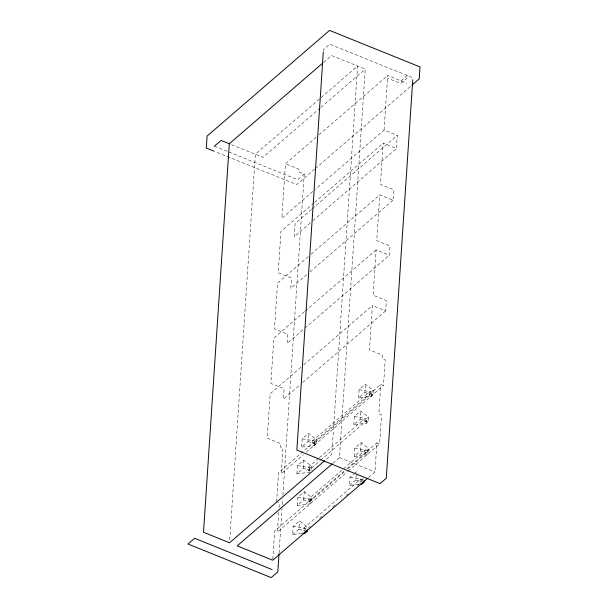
<?xml version="1.0" encoding="UTF-8"?>
<svg xmlns="http://www.w3.org/2000/svg" width="608" height="608" viewBox="0 0 608 608"><rect width="100%" height="100%" fill="white"/><g stroke="black" fill="none" stroke-linecap="round" stroke-linejoin="round"><path stroke-width="0.46" stroke-dasharray="3.04 2.28" d="M229.748 539.942L255.368 154.272L320.424 98.124M316.198 137.233L285.456 163.765L281.838 218.242L314.724 189.863M272.787 559.276L274.664 531.042L344.006 471.185M276.602 501.858L278.54 472.682L380.768 384.446L383.488 385.548L385.206 359.746L382.485 358.652L382.706 355.27L369.459 349.919L372.408 305.558L385.654 310.908L386.346 300.55L373.099 295.199L376.109 249.888L389.356 255.238L389.971 245.989L376.717 240.639L379.757 194.894L393.004 200.245L393.695 189.833L380.448 184.475L383.192 143.176L396.439 148.527L397.313 135.364L384.066 130.013L315.438 189.248M278.692 512.369L277.385 532.137L347.442 471.671M279.011 507.665L279.323 502.96L277.962 502.406M279.064 552.938L282.021 508.41M282.272 504.625L282.652 498.94M282.902 495.148L304.236 174.01L298.528 171.707L298.703 169.115L285.456 163.765M323.35 51.315L323.464 49.59L329.718 44.194L412.885 77.786M301.758 533.459L292.63 534.599L293.178 526.368L299.546 520.874L307.344 527.022L305.71 528.428L293.178 526.368M296.902 473.852L297.449 465.622L303.818 460.119L311.615 466.275L311.311 470.85L303.27 468.35L296.902 473.852L309.677 472.256L309.981 467.681L311.615 466.275M297.342 505.453L297.89 497.222L304.258 491.728L312.056 497.876L311.752 502.451L303.711 499.958L297.342 505.453L310.126 503.857L310.43 499.282L312.056 497.876M301.644 447.07L302.184 438.839L308.56 433.344L316.35 439.493L316.054 444.068L314.42 445.474L301.644 447.07L308.013 441.575L308.56 433.344M292.63 534.599L298.999 529.097L299.546 520.874M303.27 468.35L303.818 460.119M303.711 499.958L304.258 491.728M361.866 481.194L361.296 479.4L360.164 479.545L303.65 528.322L303.529 530.199L304.578 531.217M318.653 458.31L307.922 467.567L307.8 469.452L308.849 470.47L320.294 460.598M347.92 468.738L365.803 453.302L366.578 452.048L366.008 450.254L364.876 450.399L308.37 499.176L308.241 501.053L309.297 502.079L345.063 471.208M312.664 440.792L312.542 442.67L313.591 443.696L370.105 394.919L370.88 393.672L370.302 391.879L369.178 392.016L312.664 440.792L313.796 440.648L314.366 442.442L313.591 443.696M314.42 445.474L314.724 440.899L316.35 439.493M332.994 463.19L339.424 457.634L365.233 69.122L331.542 55.51L323.676 62.305M358.644 484.363L349.509 485.503L350.056 477.272L353.598 474.217M353.78 424.756L354.327 416.526L360.696 411.031L368.494 417.179L368.19 421.754L366.563 423.16L353.78 424.756L360.149 419.262L360.696 411.031M354.228 456.357L354.776 448.126L361.144 442.632L368.942 448.78L368.638 453.355L360.597 450.862L354.228 456.357L367.004 454.761L367.308 450.194L368.942 448.78M358.522 397.974L359.07 389.751L365.438 384.248L373.236 390.404L372.932 394.972L371.306 396.378L358.522 397.974L364.891 392.479L365.438 384.248M349.509 485.503L355.878 480.008L356.303 473.609M360.597 450.862L361.144 442.632M360.164 479.545L360.042 481.422L361.091 482.448M365.362 421.701L366.138 420.447L365.568 418.654L364.435 418.798L364.314 420.675L365.362 421.701L321.009 459.975M384.066 130.013L387.684 75.529L406.638 83.182M362.474 481.164L362.596 479.332L364.222 477.926M366.563 423.16L366.867 418.585L368.494 417.179M364.876 450.399L364.754 452.284L365.803 453.302M369.178 392.016L369.048 393.9L370.105 394.919M371.306 396.378L371.61 391.81L373.236 390.404M368.524 477.538L374.954 471.983L376.892 442.806L379.612 443.901L381.55 414.724L378.83 413.622L380.768 384.446M308.849 470.47L309.624 469.224L309.054 467.43L307.922 467.567M309.297 502.079L310.072 500.825L309.495 499.031L308.37 499.176M321.138 97.508L357.595 66.036L331.793 454.548L325.356 460.104M320.188 107.996L262.998 157.358L231.048 144.453M320.902 107.38L365.233 69.122M319.056 134.763L387.684 75.529M400.93 80.879L407.185 75.483L407.01 78.075L400.763 83.471L387.516 78.12M304.236 174.01L297.608 179.732L228.441 151.795M314.64 169.123L296.734 184.574L215.072 151.597M315.354 168.507L411.32 85.682M313.85 203.026L280.964 231.412L278.221 272.711L291.468 278.061L290.776 288.481L307.215 274.284M314.564 202.411L383.192 143.176M311.524 209.403L295.085 223.592L294.211 236.763L312.079 221.335M312.238 208.787L397.313 135.364M312.793 220.719L396.439 148.527M308.264 256.591L277.529 283.123L274.489 328.867L287.736 334.218L287.12 343.474L304.281 328.662M311.129 254.129L379.757 194.894M310.08 271.814L393.004 200.245M304.616 311.592L273.874 338.124L270.864 383.435L284.111 388.786L283.427 399.144L299.866 384.948M305.33 310.977L376.109 249.888M304.996 328.046L389.356 255.238M300.914 367.255L270.172 393.794L267.231 438.148L280.478 443.498L280.25 446.888L282.971 447.982L281.261 473.776L303.422 454.655M303.78 364.792L372.408 305.558M302.723 382.485L385.654 310.908M306.28 452.185L383.488 385.548M319.367 457.695L364.435 418.798M346.872 468.722L376.892 442.806M348.156 471.056L379.612 443.901M354.304 473.609L356.425 471.778L358.553 473.457M308.157 528.132L310.3 526.285M319.603 518.259L323.897 514.55M332.477 507.14L336.057 504.055M346.066 495.414L348.217 493.559M357.512 485.534L359.662 483.679M303.65 528.322L304.783 528.177L305.353 529.971M359.07 389.751L371.61 391.81M354.327 416.526L366.867 418.585M302.184 438.839L314.724 440.899M354.776 448.126L367.308 450.194M297.449 465.622L309.981 467.681M350.056 477.272L362.596 479.332M297.89 497.222L310.43 499.282M364.891 392.479L372.932 394.972M360.149 419.262L368.19 421.754M308.013 441.575L316.054 444.068M355.878 480.008L362.132 481.946M298.999 529.097L305.254 531.042M214.434 146.133L227.567 151.438M339.424 457.634L374.954 471.983"/><path stroke-width="0.91" d="M322.962 62.92L229.307 143.746L203.505 532.258L229.558 542.784L324.642 460.72M279.004 553.88L277.803 571.885L271.183 577.6L188.009 544.008L194.636 538.285L272.103 569.582M323.296 52.182L296.864 450.057L380.038 483.649L386.293 478.253L412.764 79.686M302.67 533.345L305.406 533.003L307.04 531.597L307.162 529.766M364.04 480.67L363.918 482.501L362.292 483.907L360.468 484.135M214.434 146.133L221.061 140.418L229.307 143.746M412.034 85.059L419.201 78.88L419.991 66.926L329.551 30.4L207.085 136.093L206.294 148.048L214.198 151.24M332.272 463.805L237.196 545.87L272.726 560.219L367.81 478.154M305.254 531.042L307.04 531.597"/></g></svg>
